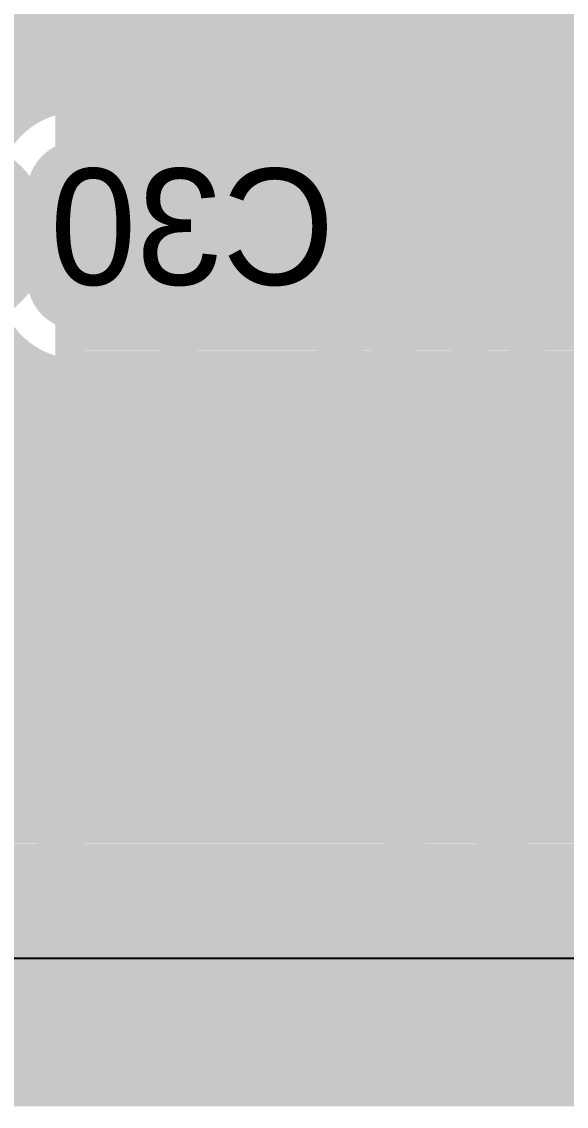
# Model space of a CAD drawing. Header units: millimetres. Extents: x 0.11 to 5.67, y 0.55 to 4.24.
# Drawn here: x 2.5391 to 2.6868, y 0.6011 to 0.8952 of the extents above; entities that cross this region are included whole.
import ezdxf

# ---------------------------------------------------------------- set-up
doc = ezdxf.new("R2010")
doc.units = ezdxf.units.MM
doc.header["$MEASUREMENT"] = 0
for name, color, linetype in [('BottomLayer', 5, 'Continuous'), ('BottomOverlay', 54, 'Continuous'), ('InternalPlane1', 76, 'Continuous'), ('InternalPlane2', 16, 'Continuous'), ('KeepOutLayer', 6, 'Continuous'), ('TopLayer', 1, 'Continuous'), ('TopOverlay', 2, 'Continuous'), ('TopPaste', 8, 'Continuous'), ('TopSolder', 216, 'Continuous')]:
    doc.layers.add(name, color=color, linetype=linetype)

# ---------------------------------------------------------------- blocks, each defined once
blk = doc.blocks.new('SCVW06A25020_35')
at = {"layer": 'TopLayer', "const_width": 0.01181}
for points in [[(-0.03346, 0.01181, 1), (-0.02165, 0.01181, 1)], [(0.02165, 0.01181, 1), (0.03346, 0.01181, 1)], [(-0.03346, -0.01181, 1), (-0.02165, -0.01181, 1)], [(0.02165, -0.01181, 1), (0.03346, -0.01181, 1)]]:
    blk.add_lwpolyline(points, format="xyb", close=True, dxfattribs=at)
at = {"layer": 'TopLayer'}
for points in [[(-0.02756, -0.02362), (0.02756, -0.02362), (-0.02756, 0.02362), (0.02756, 0.02362)], [(-0.03937, -0.01181), (0.03937, -0.01181), (-0.03937, 0.01181), (0.03937, 0.01181)]]:
    blk.add_solid(points, dxfattribs=at)
at = {"layer": 'TopOverlay', "const_width": 0.00787}
for points in [[(0.05587, -0.03898), (0.05587, 0.34685)], [(-0.03469, -0.18858), (-0.03469, -0.03898)], [(-0.03469, -0.03898), (0.05587, -0.03898)], [(-0.03469, -0.18858), (1.13461, -0.18858)]]:
    blk.add_lwpolyline(points, dxfattribs=at)
at = {"layer": 'TopOverlay', "const_width": 0.00394}
for points in [[(-0.03665, -0.03898, 1), (-0.03272, -0.03898, 1)], [(-0.03665, -0.03898, 1), (-0.03272, -0.03898, 1)], [(0.0539, -0.03898, 1), (0.05783, -0.03898, 1)], [(0.0539, -0.03898, 1), (0.05783, -0.03898, 1)], [(-0.03665, -0.18858, 1), (-0.03272, -0.18858, 1)], [(-0.03665, -0.18858, 1), (-0.03272, -0.18858, 1)]]:
    blk.add_lwpolyline(points, format="xyb", close=True, dxfattribs=at)
at = {"layer": 'TopPaste', "const_width": 0.01181}
for points in [[(-0.03346, 0.01181, 1), (-0.02165, 0.01181, 1)], [(0.02165, 0.01181, 1), (0.03346, 0.01181, 1)], [(-0.03346, -0.01181, 1), (-0.02165, -0.01181, 1)], [(0.02165, -0.01181, 1), (0.03346, -0.01181, 1)]]:
    blk.add_lwpolyline(points, format="xyb", close=True, dxfattribs=at)
at = {"layer": 'TopPaste'}
for points in [[(-0.02756, -0.02362), (0.02756, -0.02362), (-0.02756, 0.02362), (0.02756, 0.02362)], [(-0.03937, -0.01181), (0.03937, -0.01181), (-0.03937, 0.01181), (0.03937, 0.01181)]]:
    blk.add_solid(points, dxfattribs=at)
at = {"layer": 'TopSolder', "const_width": 0.01378}
for points in [[(-0.03445, 0.01181, 1), (-0.02067, 0.01181, 1)], [(0.02067, 0.01181, 1), (0.03445, 0.01181, 1)], [(-0.03445, -0.01181, 1), (-0.02067, -0.01181, 1)], [(0.02067, -0.01181, 1), (0.03445, -0.01181, 1)]]:
    blk.add_lwpolyline(points, format="xyb", close=True, dxfattribs=at)
at = {"layer": 'TopSolder'}
for points in [[(-0.02756, -0.02559), (0.02756, -0.02559), (-0.02756, 0.02559), (0.02756, 0.02559)], [(-0.04134, -0.01181), (0.04134, -0.01181), (-0.04134, 0.01181), (0.04134, 0.01181)]]:
    blk.add_solid(points, dxfattribs=at)

msp = doc.modelspace()

# ---------------------------------------------------------------- linework, layer by layer
at = {"layer": 'BottomLayer', "const_width": 0.00787}
for points in [[(2.55217, 0.63878), (2.55217, 1.05807)], [(2.55217, 0.89665), (3.56791, 0.89665)], [(2.55217, 0.88878), (3.56791, 0.88878)], [(2.55217, 0.8809), (3.56791, 0.8809)], [(2.55217, 0.87303), (3.56791, 0.87303)], [(2.55217, 0.86515), (3.56791, 0.86515)], [(2.55217, 0.85728), (3.56791, 0.85728)], [(2.55217, 0.84941), (3.56791, 0.84941)], [(2.55217, 0.84153), (3.56791, 0.84153)], [(2.55217, 0.83366), (3.56791, 0.83366)], [(2.55217, 0.82578), (3.56791, 0.82578)], [(2.55217, 0.81791), (3.56791, 0.81791)], [(2.55217, 0.81004), (3.56791, 0.81004)], [(2.55217, 0.80216), (3.56791, 0.80216)], [(2.55217, 0.79429), (3.37284, 0.79429)], [(2.55217, 0.78641), (3.36048, 0.78641)], [(2.55217, 0.77854), (3.35336, 0.77854)], [(2.55217, 0.77067), (3.34878, 0.77067)], [(2.55217, 0.76279), (3.34599, 0.76279)], [(2.55217, 0.75492), (3.34465, 0.75492)], [(2.55217, 0.74704), (3.34465, 0.74704)], [(2.55217, 0.73917), (3.34599, 0.73917)], [(2.55217, 0.7313), (3.34879, 0.7313)], [(2.55217, 0.72342), (3.35336, 0.72342)], [(2.55217, 0.71555), (3.36049, 0.71555)], [(2.55217, 0.70767), (3.37286, 0.70767)], [(2.55217, 0.6998), (3.56791, 0.6998)], [(2.55217, 0.69193), (3.56791, 0.69193)], [(2.55217, 0.68405), (3.56791, 0.68405)], [(2.55217, 0.67618), (3.56791, 0.67618)], [(2.55217, 0.6683), (3.56791, 0.6683)], [(2.55217, 0.66043), (3.56791, 0.66043)], [(2.55217, 0.65256), (3.56791, 0.65256)], [(2.55217, 0.64468), (3.56791, 0.64468)], [(2.55217, 0.63878), (3.56791, 0.63878)]]:
    msp.add_lwpolyline(points, dxfattribs=at)
at = {"layer": 'BottomLayer', "const_width": 0.00394}
for points in [[(2.5502, 0.89665, 1), (2.55413, 0.89665, 1)], [(2.5502, 0.88878, 1), (2.55413, 0.88878, 1)], [(2.5502, 0.8809, 1), (2.55413, 0.8809, 1)], [(2.5502, 0.87303, 1), (2.55413, 0.87303, 1)], [(2.5502, 0.86515, 1), (2.55413, 0.86515, 1)], [(2.5502, 0.85728, 1), (2.55413, 0.85728, 1)], [(2.5502, 0.84941, 1), (2.55413, 0.84941, 1)], [(2.5502, 0.84153, 1), (2.55413, 0.84153, 1)], [(2.5502, 0.83366, 1), (2.55413, 0.83366, 1)], [(2.5502, 0.82578, 1), (2.55413, 0.82578, 1)], [(2.5502, 0.81791, 1), (2.55413, 0.81791, 1)], [(2.5502, 0.81004, 1), (2.55413, 0.81004, 1)], [(2.5502, 0.80216, 1), (2.55413, 0.80216, 1)], [(2.5502, 0.79429, 1), (2.55413, 0.79429, 1)], [(2.5502, 0.78641, 1), (2.55413, 0.78641, 1)], [(2.5502, 0.77854, 1), (2.55413, 0.77854, 1)], [(2.5502, 0.77067, 1), (2.55413, 0.77067, 1)], [(2.5502, 0.76279, 1), (2.55413, 0.76279, 1)], [(2.5502, 0.75492, 1), (2.55413, 0.75492, 1)], [(2.5502, 0.74704, 1), (2.55413, 0.74704, 1)], [(2.5502, 0.73917, 1), (2.55413, 0.73917, 1)], [(2.5502, 0.7313, 1), (2.55413, 0.7313, 1)], [(2.5502, 0.72342, 1), (2.55413, 0.72342, 1)], [(2.5502, 0.71555, 1), (2.55413, 0.71555, 1)], [(2.5502, 0.70767, 1), (2.55413, 0.70767, 1)], [(2.5502, 0.6998, 1), (2.55413, 0.6998, 1)], [(2.5502, 0.69193, 1), (2.55413, 0.69193, 1)], [(2.5502, 0.68405, 1), (2.55413, 0.68405, 1)], [(2.5502, 0.67618, 1), (2.55413, 0.67618, 1)], [(2.5502, 0.6683, 1), (2.55413, 0.6683, 1)], [(2.5502, 0.66043, 1), (2.55413, 0.66043, 1)], [(2.5502, 0.65256, 1), (2.55413, 0.65256, 1)], [(2.5502, 0.64468, 1), (2.55413, 0.64468, 1)], [(2.5502, 0.63878, 1), (2.55413, 0.63878, 1)], [(2.5502, 0.63878, 1), (2.55413, 0.63878, 1)]]:
    msp.add_lwpolyline(points, format="xyb", close=True, dxfattribs=at)
at = {"layer": 'InternalPlane1'}
msp.add_line((5.40707, 0.64116), (0.72285, 0.64116), dxfattribs=at)
at = {"layer": 'InternalPlane1', "const_width": 0.02591}
msp.add_lwpolyline([(2.50772, 0.8376, 1), (2.53362, 0.8376, 1)], format="xyb", close=True, dxfattribs=at)
at = {"layer": 'InternalPlane1', "const_width": 0.04}
msp.add_lwpolyline([(0.70276, 0.62106), (5.42717, 0.62106)], dxfattribs=at)
at = {"layer": 'InternalPlane2'}
msp.add_line((5.40707, 0.64116), (0.72285, 0.64116), dxfattribs=at)
at = {"layer": 'InternalPlane2', "const_width": 0.02591}
msp.add_lwpolyline([(2.50772, 0.8376, 1), (2.53362, 0.8376, 1)], format="xyb", close=True, dxfattribs=at)
at = {"layer": 'InternalPlane2', "const_width": 0.04}
msp.add_lwpolyline([(0.70276, 0.62106), (5.42717, 0.62106)], dxfattribs=at)
at = {"layer": 'KeepOutLayer', "const_width": 0.00787}
msp.add_lwpolyline([(0.70276, 0.62106), (5.42717, 0.62106)], dxfattribs=at)
at = {"layer": 'TopLayer'}
for points, const_width in [([(2.67618, 0.71358), (2.67618, 0.99902)], 0.00984), ([(2.66043, 0.70337), (2.66043, 0.92323)], 0.00984), ([(2.64173, 0.72625), (2.64173, 0.91548)], 0.00787), ([(2.47343, 0.89665), (2.64173, 0.89665)], 0.00787), ([(2.47343, 0.88878), (2.64173, 0.88878)], 0.00787), ([(2.47343, 0.8809), (2.64173, 0.8809)], 0.00787), ([(2.47343, 0.87303), (2.54552, 0.87303)], 0.00787), ([(2.55437, 0.87461), (2.60949, 0.87461)], 0.00787), ([(2.61834, 0.87303), (2.64173, 0.87303)], 0.00787), ([(2.62935, 0.86515), (2.64173, 0.86515)], 0.00787), ([(2.63371, 0.85728), (2.64173, 0.85728)], 0.00787), ([(2.63508, 0.84941), (2.64173, 0.84941)], 0.00787), ([(2.63508, 0.82539), (2.63508, 0.84902)], 0.00787), ([(2.63508, 0.84153), (2.64173, 0.84153)], 0.00787), ([(2.52106, 0.8372), (2.58193, 0.8372)], 0.00984), ([(2.58193, 0.75961), (2.58193, 0.8372)], 0.00984), ([(2.63508, 0.83366), (2.64173, 0.83366)], 0.00787), ([(2.63508, 0.82578), (2.64173, 0.82578)], 0.00787), ([(2.63396, 0.81791), (2.64173, 0.81791)], 0.00787), ([(2.62996, 0.81004), (2.64173, 0.81004)], 0.00787), ([(2.47343, 0.80216), (2.54364, 0.80216)], 0.00787), ([(2.62022, 0.80216), (2.64173, 0.80216)], 0.00787), ([(2.55437, 0.7998), (2.56323, 0.7998)], 0.00787), ([(2.56323, 0.75961), (2.56323, 0.7998)], 0.00787), ([(2.60063, 0.7998), (2.60949, 0.7998)], 0.00787), ([(2.60063, 0.76735), (2.60063, 0.7998)], 0.00787), ([(2.47343, 0.79429), (2.56323, 0.79429)], 0.00787), ([(2.60063, 0.79429), (2.64173, 0.79429)], 0.00787), ([(2.47343, 0.78641), (2.56323, 0.78641)], 0.00787), ([(2.60063, 0.78641), (2.64173, 0.78641)], 0.00787), ([(2.47343, 0.77854), (2.56323, 0.77854)], 0.00787), ([(2.60063, 0.77854), (2.64173, 0.77854)], 0.00787), ([(2.47343, 0.77067), (2.56323, 0.77067)], 0.00787), ([(2.60063, 0.77067), (2.64173, 0.77067)], 0.00787), ([(2.60063, 0.76735), (2.64173, 0.72625)], 0.00787), ([(2.47343, 0.76279), (2.56323, 0.76279)], 0.00787), ([(2.60519, 0.76279), (2.64173, 0.76279)], 0.00787), ([(2.58193, 0.75961), (2.6752, 0.66634)], 0.00984), ([(2.47343, 0.75492), (2.56383, 0.75492)], 0.00787), ([(2.61306, 0.75492), (2.64173, 0.75492)], 0.00787), ([(2.48779, 0.74704), (2.56808, 0.74704)], 0.00787), ([(2.56871, 0.74638), (2.66197, 0.65312)], 0.00787), ([(2.62094, 0.74704), (2.64173, 0.74704)], 0.00787), ([(2.49341, 0.73917), (2.57592, 0.73917)], 0.00787), ([(2.62881, 0.73917), (2.64173, 0.73917)], 0.00787), ([(2.49578, 0.7313), (2.58379, 0.7313)], 0.00787), ([(2.63669, 0.7313), (2.64173, 0.7313)], 0.00787), ([(2.49606, 0.72342), (2.59167, 0.72342)], 0.00787), ([(2.49606, 0.71555), (2.59954, 0.71555)], 0.00787), ([(2.67618, 0.71358), (2.69193, 0.69783)], 0.00984), ([(2.49606, 0.70767), (2.60741, 0.70767)], 0.00787), ([(2.66043, 0.70337), (2.68172, 0.68209)], 0.00984), ([(2.49606, 0.6998), (2.61529, 0.6998)], 0.00787), ([(2.49606, 0.69193), (2.62316, 0.69193)], 0.00787), ([(2.49606, 0.68405), (2.63104, 0.68405)], 0.00787), ([(2.68172, 0.68209), (3.74446, 0.68209)], 0.00984), ([(2.49606, 0.67618), (2.63891, 0.67618)], 0.00787), ([(2.49578, 0.6683), (2.64678, 0.6683)], 0.00787), ([(2.6752, 0.66634), (3.75098, 0.66634)], 0.00984), ([(2.4934, 0.66043), (2.65466, 0.66043)], 0.00787), ([(2.48779, 0.65256), (2.66256, 0.65256)], 0.00787), ([(2.6752, 0.64764), (3.75098, 0.64764)], 0.00787), ([(2.10733, 0.64468), (5.40945, 0.64468)], 0.00787), ([(0.72047, 0.63878), (5.40945, 0.63878)], 0.00787)]:
    msp.add_lwpolyline(points, dxfattribs=dict(at, const_width=const_width))
for points, const_width in [([(2.63976, 0.89665, 1), (2.6437, 0.89665, 1)], 0.00394), ([(2.63976, 0.88878, 1), (2.6437, 0.88878, 1)], 0.00394), ([(2.63976, 0.8809, 1), (2.6437, 0.8809, 1)], 0.00394), ([(2.54355, 0.87303, 1), (2.54749, 0.87303, 1)], 0.00394), ([(2.5524, 0.87461, 1), (2.55634, 0.87461, 1)], 0.00394), ([(2.5524, 0.87461, 1), (2.55634, 0.87461, 1)], 0.00394), ([(2.60752, 0.87461, 1), (2.61146, 0.87461, 1)], 0.00394), ([(2.60752, 0.87461, 1), (2.61146, 0.87461, 1)], 0.00394), ([(2.61637, 0.87303, 1), (2.6203, 0.87303, 1)], 0.00394), ([(2.63976, 0.87303, 1), (2.6437, 0.87303, 1)], 0.00394), ([(2.62738, 0.86515, 1), (2.63132, 0.86515, 1)], 0.00394), ([(2.63976, 0.86515, 1), (2.6437, 0.86515, 1)], 0.00394), ([(2.63174, 0.85728, 1), (2.63568, 0.85728, 1)], 0.00394), ([(2.63976, 0.85728, 1), (2.6437, 0.85728, 1)], 0.00394), ([(2.63311, 0.84941, 1), (2.63704, 0.84941, 1)], 0.00394), ([(2.63311, 0.84902, 1), (2.63705, 0.84902, 1)], 0.00394), ([(2.63311, 0.84902, 1), (2.63705, 0.84902, 1)], 0.00394), ([(2.63976, 0.84941, 1), (2.6437, 0.84941, 1)], 0.00394), ([(2.63311, 0.84153, 1), (2.63705, 0.84153, 1)], 0.00394), ([(2.63976, 0.84153, 1), (2.6437, 0.84153, 1)], 0.00394), ([(2.57947, 0.8372, 1), (2.58439, 0.8372, 1)], 0.00492), ([(2.57947, 0.8372, 1), (2.58439, 0.8372, 1)], 0.00492), ([(2.63311, 0.83366, 1), (2.63705, 0.83366, 1)], 0.00394), ([(2.63976, 0.83366, 1), (2.6437, 0.83366, 1)], 0.00394), ([(2.63311, 0.82578, 1), (2.63705, 0.82578, 1)], 0.00394), ([(2.63976, 0.82578, 1), (2.6437, 0.82578, 1)], 0.00394), ([(2.63311, 0.82539, 1), (2.63705, 0.82539, 1)], 0.00394), ([(2.63311, 0.82539, 1), (2.63705, 0.82539, 1)], 0.00394), ([(2.63199, 0.81791, 1), (2.63593, 0.81791, 1)], 0.00394), ([(2.63976, 0.81791, 1), (2.6437, 0.81791, 1)], 0.00394), ([(2.62799, 0.81004, 1), (2.63193, 0.81004, 1)], 0.00394), ([(2.63976, 0.81004, 1), (2.6437, 0.81004, 1)], 0.00394), ([(2.54167, 0.80216, 1), (2.54561, 0.80216, 1)], 0.00394), ([(2.61825, 0.80216, 1), (2.62219, 0.80216, 1)], 0.00394), ([(2.63976, 0.80216, 1), (2.6437, 0.80216, 1)], 0.00394), ([(2.5524, 0.7998, 1), (2.55634, 0.7998, 1)], 0.00394), ([(2.5524, 0.7998, 1), (2.55634, 0.7998, 1)], 0.00394), ([(2.56126, 0.7998, 1), (2.5652, 0.7998, 1)], 0.00394), ([(2.56126, 0.7998, 1), (2.5652, 0.7998, 1)], 0.00394), ([(2.59866, 0.7998, 1), (2.6026, 0.7998, 1)], 0.00394), ([(2.59866, 0.7998, 1), (2.6026, 0.7998, 1)], 0.00394), ([(2.60752, 0.7998, 1), (2.61146, 0.7998, 1)], 0.00394), ([(2.60752, 0.7998, 1), (2.61146, 0.7998, 1)], 0.00394), ([(2.56126, 0.79429, 1), (2.5652, 0.79429, 1)], 0.00394), ([(2.59866, 0.79429, 1), (2.6026, 0.79429, 1)], 0.00394), ([(2.63976, 0.79429, 1), (2.6437, 0.79429, 1)], 0.00394), ([(2.56126, 0.78641, 1), (2.5652, 0.78641, 1)], 0.00394), ([(2.59866, 0.78641, 1), (2.6026, 0.78641, 1)], 0.00394), ([(2.63976, 0.78641, 1), (2.6437, 0.78641, 1)], 0.00394), ([(2.56126, 0.77854, 1), (2.5652, 0.77854, 1)], 0.00394), ([(2.59866, 0.77854, 1), (2.6026, 0.77854, 1)], 0.00394), ([(2.63976, 0.77854, 1), (2.6437, 0.77854, 1)], 0.00394), ([(2.56126, 0.77067, 1), (2.5652, 0.77067, 1)], 0.00394), ([(2.59866, 0.77067, 1), (2.6026, 0.77067, 1)], 0.00394), ([(2.63976, 0.77067, 1), (2.6437, 0.77067, 1)], 0.00394), ([(2.59866, 0.76735, 1), (2.6026, 0.76735, 1)], 0.00394), ([(2.59866, 0.76735, 1), (2.6026, 0.76735, 1)], 0.00394), ([(2.56126, 0.76279, 1), (2.5652, 0.76279, 1)], 0.00394), ([(2.60322, 0.76279, 1), (2.60716, 0.76279, 1)], 0.00394), ([(2.63976, 0.76279, 1), (2.6437, 0.76279, 1)], 0.00394), ([(2.56126, 0.75961, 1), (2.5652, 0.75961, 1)], 0.00394), ([(2.56126, 0.75961, 1), (2.5652, 0.75961, 1)], 0.00394), ([(2.56126, 0.75961, 1), (2.5652, 0.75961, 1)], 0.00394), ([(2.57947, 0.75961, 1), (2.58439, 0.75961, 1)], 0.00492), ([(2.57947, 0.75961, 1), (2.58439, 0.75961, 1)], 0.00492), ([(2.56186, 0.75492, 1), (2.56579, 0.75492, 1)], 0.00394), ([(2.6111, 0.75492, 1), (2.61503, 0.75492, 1)], 0.00394), ([(2.63976, 0.75492, 1), (2.6437, 0.75492, 1)], 0.00394), ([(2.56611, 0.74704, 1), (2.57004, 0.74704, 1)], 0.00394), ([(2.56674, 0.74638, 1), (2.57067, 0.74638, 1)], 0.00394), ([(2.56674, 0.74638, 1), (2.57067, 0.74638, 1)], 0.00394), ([(2.56674, 0.74638, 1), (2.57067, 0.74638, 1)], 0.00394), ([(2.61897, 0.74704, 1), (2.62291, 0.74704, 1)], 0.00394), ([(2.63976, 0.74704, 1), (2.6437, 0.74704, 1)], 0.00394), ([(2.57395, 0.73917, 1), (2.57789, 0.73917, 1)], 0.00394), ([(2.62684, 0.73917, 1), (2.63078, 0.73917, 1)], 0.00394), ([(2.63976, 0.73917, 1), (2.6437, 0.73917, 1)], 0.00394), ([(2.58182, 0.7313, 1), (2.58576, 0.7313, 1)], 0.00394), ([(2.63472, 0.7313, 1), (2.63865, 0.7313, 1)], 0.00394), ([(2.63976, 0.7313, 1), (2.6437, 0.7313, 1)], 0.00394), ([(2.63976, 0.72625, 1), (2.6437, 0.72625, 1)], 0.00394), ([(2.63976, 0.72625, 1), (2.6437, 0.72625, 1)], 0.00394), ([(2.5897, 0.72342, 1), (2.59363, 0.72342, 1)], 0.00394), ([(2.59757, 0.71555, 1), (2.60151, 0.71555, 1)], 0.00394), ([(2.67372, 0.71358, 1), (2.67864, 0.71358, 1)], 0.00492), ([(2.67372, 0.71358, 1), (2.67864, 0.71358, 1)], 0.00492), ([(2.60545, 0.70767, 1), (2.60938, 0.70767, 1)], 0.00394), ([(2.65797, 0.70337, 1), (2.66289, 0.70337, 1)], 0.00492), ([(2.65797, 0.70337, 1), (2.66289, 0.70337, 1)], 0.00492), ([(2.61332, 0.6998, 1), (2.61726, 0.6998, 1)], 0.00394), ([(2.62119, 0.69193, 1), (2.62513, 0.69193, 1)], 0.00394), ([(2.62907, 0.68405, 1), (2.633, 0.68405, 1)], 0.00394), ([(2.67926, 0.68209, 1), (2.68418, 0.68209, 1)], 0.00492), ([(2.67926, 0.68209, 1), (2.68418, 0.68209, 1)], 0.00492), ([(2.63694, 0.67618, 1), (2.64088, 0.67618, 1)], 0.00394), ([(2.64482, 0.6683, 1), (2.64875, 0.6683, 1)], 0.00394), ([(2.67274, 0.66634, 1), (2.67766, 0.66634, 1)], 0.00492), ([(2.67274, 0.66634, 1), (2.67766, 0.66634, 1)], 0.00492), ([(2.65269, 0.66043, 1), (2.65663, 0.66043, 1)], 0.00394), ([(2.66, 0.65312, 1), (2.66394, 0.65312, 1)], 0.00394), ([(2.66, 0.65312, 1), (2.66394, 0.65312, 1)], 0.00394), ([(2.66, 0.65312, 1), (2.66394, 0.65312, 1)], 0.00394), ([(2.66059, 0.65256, 1), (2.66453, 0.65256, 1)], 0.00394), ([(2.67323, 0.64764, 1), (2.67717, 0.64764, 1)], 0.00394), ([(2.67323, 0.64764, 1), (2.67717, 0.64764, 1)], 0.00394), ([(2.67323, 0.64764, 1), (2.67717, 0.64764, 1)], 0.00394)]:
    msp.add_lwpolyline(points, format="xyb", close=True, dxfattribs=dict(at, const_width=const_width))
at = {"layer": 'TopLayer', "const_width": 0.00787}
for points in [[(2.53162, 0.86073, -0.280904), (2.55437, 0.87461)], [(2.60949, 0.87461, -0.414214), (2.63508, 0.84902)], [(2.63508, 0.82539, -0.414214), (2.60949, 0.7998)], [(2.55437, 0.7998, -0.288445), (2.5313, 0.81432)], [(2.56871, 0.74638, -0.198912), (2.56323, 0.75961)], [(2.56871, 0.74638, -0.198912), (2.56323, 0.75961)], [(2.6752, 0.64764, -0.198912), (2.66197, 0.65312)], [(2.6752, 0.64764, -0.198912), (2.66197, 0.65312)]]:
    msp.add_lwpolyline(points, format="xyb", dxfattribs=at)

# ---------------------------------------------------------------- block references
at = {"rotation": 360}
msp.add_blockref('SCVW06A25020_35', (2.58193, 0.8372), dxfattribs=at)

# ---------------------------------------------------------------- texts
at = {"layer": 'BottomOverlay', "text_generation_flag": 2}
msp.add_text('C30', height=0.031496, dxfattribs=at).set_placement((2.62402, 0.82382))

doc.saveas('drawing.dxf')
